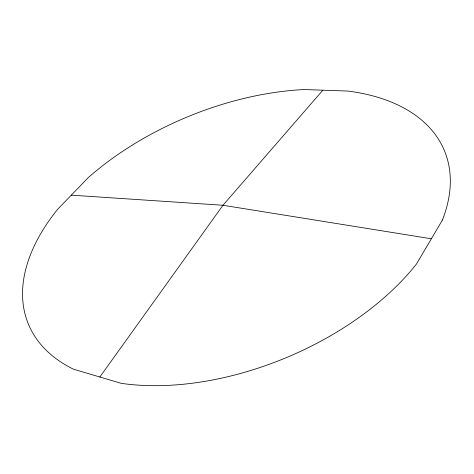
<?xml version="1.0" encoding="UTF-8"?>
<svg xmlns="http://www.w3.org/2000/svg" width="474" height="474" viewBox="0 0 474 474"><rect width="100%" height="100%" fill="white"/><g stroke="black" fill="none" stroke-linecap="round" stroke-linejoin="round"><path stroke-width="0.71" d="M99.848 377.002L222.97 205.266L322.853 90.19M71.296 195.158L222.97 205.266L431.37 238.772M442.443 220.019L416.403 264.113A225.369 130.125 -22.7 0 1 121.101 383.306L73.44 369.175A225.369 130.125 -22.7 0 1 57.68 209.241L88.413 177.46A225.369 130.125 -22.7 0 1 304.136 89.545L347.91 91.055A225.369 130.125 -22.7 0 1 442.443 220.019"/></g></svg>
